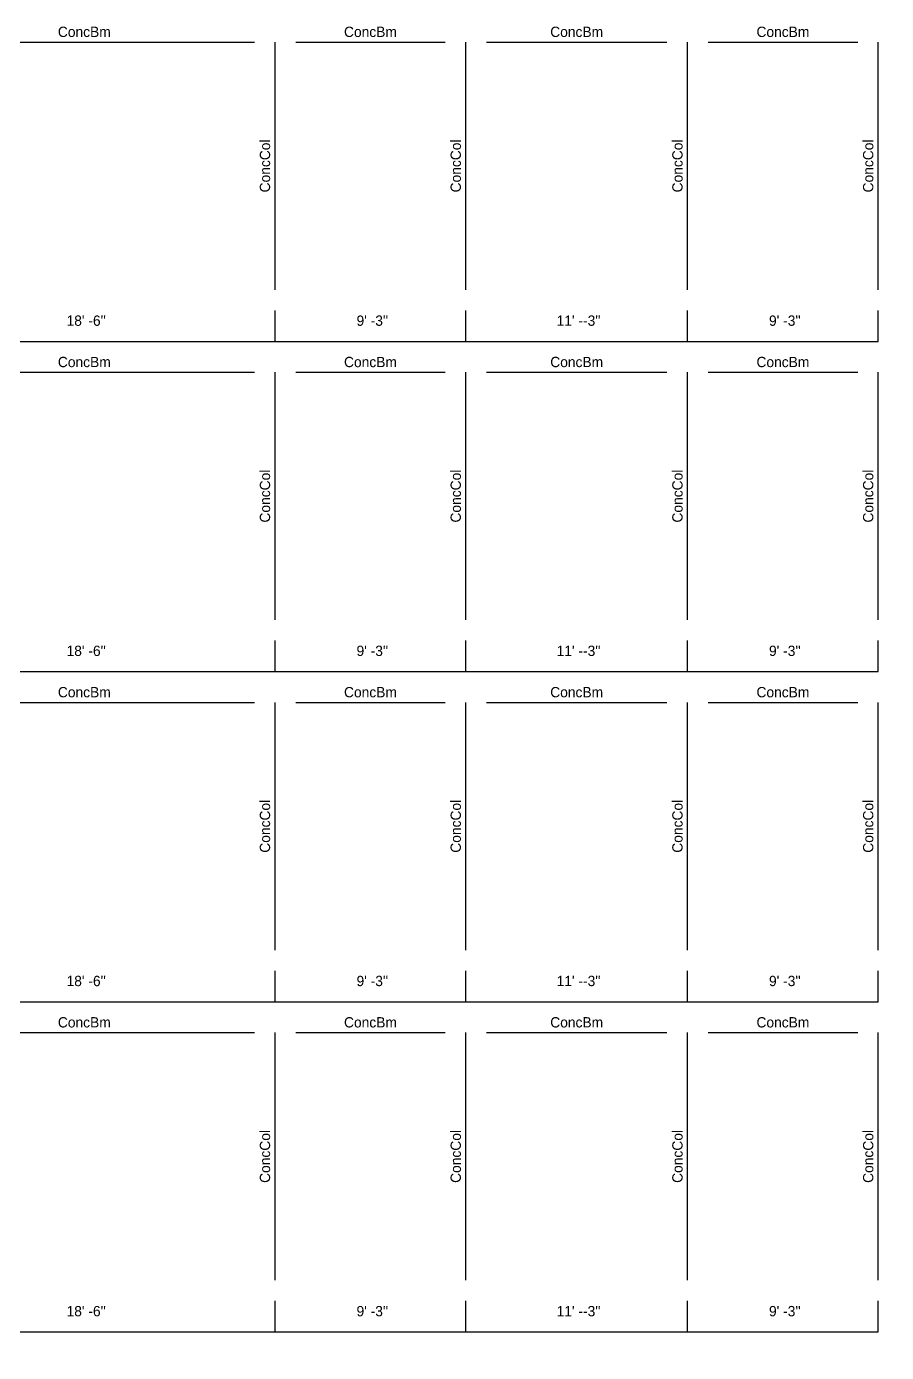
# Model space of a CAD drawing. Extents: x -38 to 2998, y -195 to 11529.
# Drawn here: x 1589 to 2090, y 1350 to 2121 of the extents above; entities that cross this region are included whole.
import ezdxf
from ezdxf.enums import TextEntityAlignment as Align

# ---------------------------------------------------------------- set-up
doc = ezdxf.new("R2010")
doc.units = 0
doc.header["$MEASUREMENT"] = 0
doc.layers.get('0').update_dxf_attribs({"linetype": 'CONTINUOUS'})
for name, color, linetype in [('CENTERLINES', 7, 'CONTINUOUS'), ('DIMENSIONS', 4, 'CONTINUOUS'), ('TEXT', 5, 'CONTINUOUS')]:
    doc.layers.add(name, color=color, linetype=linetype)
doc.dimstyles.get("Standard").update_dxf_attribs({"dimtxt": 0.18, "dimasz": 0.18, "dimexe": 0.18, "dimexo": 0.0625, "dimgap": 0.09, "dimtad": 0, "dimtih": 1, "dimtoh": 1, "dimdec": 4, "dimzin": 0, "dimtxsty": 'STANDARD', "dimcen": 0.09, "dimazin": 3, "dimtfac": 1, "dimtdec": 4, "dimtofl": 0, "dimtmove": 0, "dimatfit": 3, "dimtolj": 1, "dimtzin": 0})

# ---------------------------------------------------------------- blocks, each defined once
blk = doc.blocks.new('*D629')
at = {"color": 1, "linetype": 'BYBLOCK'}
for points in [[(1516.77, 1366.77), (1515.71, 1365.71), (1508.29, 1358.29), (1507.23, 1357.23)], [(1738.77, 1366.77), (1737.71, 1365.71), (1730.29, 1358.29), (1729.23, 1357.23)]]:
    blk.add_solid(points, dxfattribs=at)
at = {"layer": 'DIMENSIONS', "color": 9, "linetype": 'BYBLOCK'}
for p, q in [((1512, 1362), (1512, 1380)), ((1734, 1362), (1734, 1380))]:
    blk.add_line(p, q, dxfattribs=at)
at = {"layer": 'DIMENSIONS', "color": 0, "linetype": 'BYBLOCK'}
blk.add_line((1512, 1362), (1734, 1362), dxfattribs=at)
at = {"layer": 'DIMENSIONS', "color": 0, "linetype": 'BYBLOCK', "insert": (1623, 1374), "char_height": 6, "attachment_point": 5}
blk.add_mtext("\\A1; 18' -6''", dxfattribs=at)
blk = doc.blocks.new('*D630')
at = {"color": 1, "linetype": 'BYBLOCK'}
for points in [[(1738.77, 1366.77), (1737.71, 1365.71), (1730.29, 1358.29), (1729.23, 1357.23)], [(1849.77, 1366.77), (1848.71, 1365.71), (1841.29, 1358.29), (1840.23, 1357.23)]]:
    blk.add_solid(points, dxfattribs=at)
at = {"layer": 'DIMENSIONS', "color": 9, "linetype": 'BYBLOCK'}
for p, q in [((1734, 1362), (1734, 1380)), ((1845, 1362), (1845, 1380))]:
    blk.add_line(p, q, dxfattribs=at)
at = {"layer": 'DIMENSIONS', "color": 0, "linetype": 'BYBLOCK'}
blk.add_line((1734, 1362), (1845, 1362), dxfattribs=at)
at = {"layer": 'DIMENSIONS', "color": 0, "linetype": 'BYBLOCK', "insert": (1789.5, 1374), "char_height": 6, "attachment_point": 5}
blk.add_mtext("\\A1; 9' -3''", dxfattribs=at)
blk = doc.blocks.new('*D631')
at = {"color": 1, "linetype": 'BYBLOCK'}
for points in [[(1849.77, 1366.77), (1848.71, 1365.71), (1841.29, 1358.29), (1840.23, 1357.23)], [(1978.77, 1366.77), (1977.71, 1365.71), (1970.29, 1358.29), (1969.23, 1357.23)]]:
    blk.add_solid(points, dxfattribs=at)
at = {"layer": 'DIMENSIONS', "color": 9, "linetype": 'BYBLOCK'}
for p, q in [((1845, 1362), (1845, 1380)), ((1974, 1362), (1974, 1380))]:
    blk.add_line(p, q, dxfattribs=at)
at = {"layer": 'DIMENSIONS', "color": 0, "linetype": 'BYBLOCK'}
blk.add_line((1845, 1362), (1974, 1362), dxfattribs=at)
at = {"layer": 'DIMENSIONS', "color": 0, "linetype": 'BYBLOCK', "insert": (1909.5, 1374), "char_height": 6, "attachment_point": 5}
blk.add_mtext("\\A1; 11' --3''", dxfattribs=at)
blk = doc.blocks.new('*D632')
at = {"color": 1, "linetype": 'BYBLOCK'}
for points in [[(1978.77, 1366.77), (1977.71, 1365.71), (1970.29, 1358.29), (1969.23, 1357.23)], [(2089.77, 1366.77), (2088.71, 1365.71), (2081.29, 1358.29), (2080.23, 1357.23)]]:
    blk.add_solid(points, dxfattribs=at)
at = {"layer": 'DIMENSIONS', "color": 9, "linetype": 'BYBLOCK'}
for p, q in [((1974, 1362), (1974, 1380)), ((2085, 1362), (2085, 1380))]:
    blk.add_line(p, q, dxfattribs=at)
at = {"layer": 'DIMENSIONS', "color": 0, "linetype": 'BYBLOCK'}
blk.add_line((1974, 1362), (2085, 1362), dxfattribs=at)
at = {"layer": 'DIMENSIONS', "color": 0, "linetype": 'BYBLOCK', "insert": (2029.5, 1374), "char_height": 6, "attachment_point": 5}
blk.add_mtext("\\A1; 9' -3''", dxfattribs=at)
blk = doc.blocks.new('*D645')
at = {"color": 1, "linetype": 'BYBLOCK'}
for points in [[(1516.77, 1558.77), (1515.71, 1557.71), (1508.29, 1550.29), (1507.23, 1549.23)], [(1738.77, 1558.77), (1737.71, 1557.71), (1730.29, 1550.29), (1729.23, 1549.23)]]:
    blk.add_solid(points, dxfattribs=at)
at = {"layer": 'DIMENSIONS', "color": 9, "linetype": 'BYBLOCK'}
for p, q in [((1512, 1554), (1512, 1572)), ((1734, 1554), (1734, 1572))]:
    blk.add_line(p, q, dxfattribs=at)
at = {"layer": 'DIMENSIONS', "color": 0, "linetype": 'BYBLOCK'}
blk.add_line((1512, 1554), (1734, 1554), dxfattribs=at)
at = {"layer": 'DIMENSIONS', "color": 0, "linetype": 'BYBLOCK', "insert": (1623, 1566), "char_height": 6, "attachment_point": 5}
blk.add_mtext("\\A1; 18' -6''", dxfattribs=at)
blk = doc.blocks.new('*D646')
at = {"color": 1, "linetype": 'BYBLOCK'}
for points in [[(1738.77, 1558.77), (1737.71, 1557.71), (1730.29, 1550.29), (1729.23, 1549.23)], [(1849.77, 1558.77), (1848.71, 1557.71), (1841.29, 1550.29), (1840.23, 1549.23)]]:
    blk.add_solid(points, dxfattribs=at)
at = {"layer": 'DIMENSIONS', "color": 9, "linetype": 'BYBLOCK'}
for p, q in [((1734, 1554), (1734, 1572)), ((1845, 1554), (1845, 1572))]:
    blk.add_line(p, q, dxfattribs=at)
at = {"layer": 'DIMENSIONS', "color": 0, "linetype": 'BYBLOCK'}
blk.add_line((1734, 1554), (1845, 1554), dxfattribs=at)
at = {"layer": 'DIMENSIONS', "color": 0, "linetype": 'BYBLOCK', "insert": (1789.5, 1566), "char_height": 6, "attachment_point": 5}
blk.add_mtext("\\A1; 9' -3''", dxfattribs=at)
blk = doc.blocks.new('*D647')
at = {"color": 1, "linetype": 'BYBLOCK'}
for points in [[(1849.77, 1558.77), (1848.71, 1557.71), (1841.29, 1550.29), (1840.23, 1549.23)], [(1978.77, 1558.77), (1977.71, 1557.71), (1970.29, 1550.29), (1969.23, 1549.23)]]:
    blk.add_solid(points, dxfattribs=at)
at = {"layer": 'DIMENSIONS', "color": 9, "linetype": 'BYBLOCK'}
for p, q in [((1845, 1554), (1845, 1572)), ((1974, 1554), (1974, 1572))]:
    blk.add_line(p, q, dxfattribs=at)
at = {"layer": 'DIMENSIONS', "color": 0, "linetype": 'BYBLOCK'}
blk.add_line((1845, 1554), (1974, 1554), dxfattribs=at)
at = {"layer": 'DIMENSIONS', "color": 0, "linetype": 'BYBLOCK', "insert": (1909.5, 1566), "char_height": 6, "attachment_point": 5}
blk.add_mtext("\\A1; 11' --3''", dxfattribs=at)
blk = doc.blocks.new('*D648')
at = {"color": 1, "linetype": 'BYBLOCK'}
for points in [[(1978.77, 1558.77), (1977.71, 1557.71), (1970.29, 1550.29), (1969.23, 1549.23)], [(2089.77, 1558.77), (2088.71, 1557.71), (2081.29, 1550.29), (2080.23, 1549.23)]]:
    blk.add_solid(points, dxfattribs=at)
at = {"layer": 'DIMENSIONS', "color": 9, "linetype": 'BYBLOCK'}
for p, q in [((1974, 1554), (1974, 1572)), ((2085, 1554), (2085, 1572))]:
    blk.add_line(p, q, dxfattribs=at)
at = {"layer": 'DIMENSIONS', "color": 0, "linetype": 'BYBLOCK'}
blk.add_line((1974, 1554), (2085, 1554), dxfattribs=at)
at = {"layer": 'DIMENSIONS', "color": 0, "linetype": 'BYBLOCK', "insert": (2029.5, 1566), "char_height": 6, "attachment_point": 5}
blk.add_mtext("\\A1; 9' -3''", dxfattribs=at)
blk = doc.blocks.new('*D661')
at = {"color": 1, "linetype": 'BYBLOCK'}
for points in [[(1516.77, 1750.77), (1515.71, 1749.71), (1508.29, 1742.29), (1507.23, 1741.23)], [(1738.77, 1750.77), (1737.71, 1749.71), (1730.29, 1742.29), (1729.23, 1741.23)]]:
    blk.add_solid(points, dxfattribs=at)
at = {"layer": 'DIMENSIONS', "color": 9, "linetype": 'BYBLOCK'}
for p, q in [((1512, 1746), (1512, 1764)), ((1734, 1746), (1734, 1764))]:
    blk.add_line(p, q, dxfattribs=at)
at = {"layer": 'DIMENSIONS', "color": 0, "linetype": 'BYBLOCK'}
blk.add_line((1512, 1746), (1734, 1746), dxfattribs=at)
at = {"layer": 'DIMENSIONS', "color": 0, "linetype": 'BYBLOCK', "insert": (1623, 1758), "char_height": 6, "attachment_point": 5}
blk.add_mtext("\\A1; 18' -6''", dxfattribs=at)
blk = doc.blocks.new('*D662')
at = {"color": 1, "linetype": 'BYBLOCK'}
for points in [[(1738.77, 1750.77), (1737.71, 1749.71), (1730.29, 1742.29), (1729.23, 1741.23)], [(1849.77, 1750.77), (1848.71, 1749.71), (1841.29, 1742.29), (1840.23, 1741.23)]]:
    blk.add_solid(points, dxfattribs=at)
at = {"layer": 'DIMENSIONS', "color": 9, "linetype": 'BYBLOCK'}
for p, q in [((1734, 1746), (1734, 1764)), ((1845, 1746), (1845, 1764))]:
    blk.add_line(p, q, dxfattribs=at)
at = {"layer": 'DIMENSIONS', "color": 0, "linetype": 'BYBLOCK'}
blk.add_line((1734, 1746), (1845, 1746), dxfattribs=at)
at = {"layer": 'DIMENSIONS', "color": 0, "linetype": 'BYBLOCK', "insert": (1789.5, 1758), "char_height": 6, "attachment_point": 5}
blk.add_mtext("\\A1; 9' -3''", dxfattribs=at)
blk = doc.blocks.new('*D663')
at = {"color": 1, "linetype": 'BYBLOCK'}
for points in [[(1849.77, 1750.77), (1848.71, 1749.71), (1841.29, 1742.29), (1840.23, 1741.23)], [(1978.77, 1750.77), (1977.71, 1749.71), (1970.29, 1742.29), (1969.23, 1741.23)]]:
    blk.add_solid(points, dxfattribs=at)
at = {"layer": 'DIMENSIONS', "color": 9, "linetype": 'BYBLOCK'}
for p, q in [((1845, 1746), (1845, 1764)), ((1974, 1746), (1974, 1764))]:
    blk.add_line(p, q, dxfattribs=at)
at = {"layer": 'DIMENSIONS', "color": 0, "linetype": 'BYBLOCK'}
blk.add_line((1845, 1746), (1974, 1746), dxfattribs=at)
at = {"layer": 'DIMENSIONS', "color": 0, "linetype": 'BYBLOCK', "insert": (1909.5, 1758), "char_height": 6, "attachment_point": 5}
blk.add_mtext("\\A1; 11' --3''", dxfattribs=at)
blk = doc.blocks.new('*D664')
at = {"color": 1, "linetype": 'BYBLOCK'}
for points in [[(1978.77, 1750.77), (1977.71, 1749.71), (1970.29, 1742.29), (1969.23, 1741.23)], [(2089.77, 1750.77), (2088.71, 1749.71), (2081.29, 1742.29), (2080.23, 1741.23)]]:
    blk.add_solid(points, dxfattribs=at)
at = {"layer": 'DIMENSIONS', "color": 9, "linetype": 'BYBLOCK'}
for p, q in [((1974, 1746), (1974, 1764)), ((2085, 1746), (2085, 1764))]:
    blk.add_line(p, q, dxfattribs=at)
at = {"layer": 'DIMENSIONS', "color": 0, "linetype": 'BYBLOCK'}
blk.add_line((1974, 1746), (2085, 1746), dxfattribs=at)
at = {"layer": 'DIMENSIONS', "color": 0, "linetype": 'BYBLOCK', "insert": (2029.5, 1758), "char_height": 6, "attachment_point": 5}
blk.add_mtext("\\A1; 9' -3''", dxfattribs=at)
blk = doc.blocks.new('*D677')
at = {"color": 1, "linetype": 'BYBLOCK'}
for points in [[(1516.77, 1942.77), (1515.71, 1941.71), (1508.29, 1934.29), (1507.23, 1933.23)], [(1738.77, 1942.77), (1737.71, 1941.71), (1730.29, 1934.29), (1729.23, 1933.23)]]:
    blk.add_solid(points, dxfattribs=at)
at = {"layer": 'DIMENSIONS', "color": 9, "linetype": 'BYBLOCK'}
for p, q in [((1512, 1938), (1512, 1956)), ((1734, 1938), (1734, 1956))]:
    blk.add_line(p, q, dxfattribs=at)
at = {"layer": 'DIMENSIONS', "color": 0, "linetype": 'BYBLOCK'}
blk.add_line((1512, 1938), (1734, 1938), dxfattribs=at)
at = {"layer": 'DIMENSIONS', "color": 0, "linetype": 'BYBLOCK', "insert": (1623, 1950), "char_height": 6, "attachment_point": 5}
blk.add_mtext("\\A1; 18' -6''", dxfattribs=at)
blk = doc.blocks.new('*D678')
at = {"color": 1, "linetype": 'BYBLOCK'}
for points in [[(1738.77, 1942.77), (1737.71, 1941.71), (1730.29, 1934.29), (1729.23, 1933.23)], [(1849.77, 1942.77), (1848.71, 1941.71), (1841.29, 1934.29), (1840.23, 1933.23)]]:
    blk.add_solid(points, dxfattribs=at)
at = {"layer": 'DIMENSIONS', "color": 9, "linetype": 'BYBLOCK'}
for p, q in [((1734, 1938), (1734, 1956)), ((1845, 1938), (1845, 1956))]:
    blk.add_line(p, q, dxfattribs=at)
at = {"layer": 'DIMENSIONS', "color": 0, "linetype": 'BYBLOCK'}
blk.add_line((1734, 1938), (1845, 1938), dxfattribs=at)
at = {"layer": 'DIMENSIONS', "color": 0, "linetype": 'BYBLOCK', "insert": (1789.5, 1950), "char_height": 6, "attachment_point": 5}
blk.add_mtext("\\A1; 9' -3''", dxfattribs=at)
blk = doc.blocks.new('*D679')
at = {"color": 1, "linetype": 'BYBLOCK'}
for points in [[(1849.77, 1942.77), (1848.71, 1941.71), (1841.29, 1934.29), (1840.23, 1933.23)], [(1978.77, 1942.77), (1977.71, 1941.71), (1970.29, 1934.29), (1969.23, 1933.23)]]:
    blk.add_solid(points, dxfattribs=at)
at = {"layer": 'DIMENSIONS', "color": 9, "linetype": 'BYBLOCK'}
for p, q in [((1845, 1938), (1845, 1956)), ((1974, 1938), (1974, 1956))]:
    blk.add_line(p, q, dxfattribs=at)
at = {"layer": 'DIMENSIONS', "color": 0, "linetype": 'BYBLOCK'}
blk.add_line((1845, 1938), (1974, 1938), dxfattribs=at)
at = {"layer": 'DIMENSIONS', "color": 0, "linetype": 'BYBLOCK', "insert": (1909.5, 1950), "char_height": 6, "attachment_point": 5}
blk.add_mtext("\\A1; 11' --3''", dxfattribs=at)
blk = doc.blocks.new('*D680')
at = {"color": 1, "linetype": 'BYBLOCK'}
for points in [[(1978.77, 1942.77), (1977.71, 1941.71), (1970.29, 1934.29), (1969.23, 1933.23)], [(2089.77, 1942.77), (2088.71, 1941.71), (2081.29, 1934.29), (2080.23, 1933.23)]]:
    blk.add_solid(points, dxfattribs=at)
at = {"layer": 'DIMENSIONS', "color": 9, "linetype": 'BYBLOCK'}
for p, q in [((1974, 1938), (1974, 1956)), ((2085, 1938), (2085, 1956))]:
    blk.add_line(p, q, dxfattribs=at)
at = {"layer": 'DIMENSIONS', "color": 0, "linetype": 'BYBLOCK'}
blk.add_line((1974, 1938), (2085, 1938), dxfattribs=at)
at = {"layer": 'DIMENSIONS', "color": 0, "linetype": 'BYBLOCK', "insert": (2029.5, 1950), "char_height": 6, "attachment_point": 5}
blk.add_mtext("\\A1; 9' -3''", dxfattribs=at)

msp = doc.modelspace()

# ---------------------------------------------------------------- linework, layer by layer
at = {"layer": 'CENTERLINES', "color": 0, "linetype": 'CONTINUOUS'}
for p, q in [((1524, 2112), (1722, 2112)), ((1734, 1968), (1734, 2112)), ((1746, 2112), (1833, 2112)), ((1845, 1968), (1845, 2112)), ((1857, 2112), (1962, 2112)), ((1974, 1968), (1974, 2112)), ((1986, 2112), (2073, 2112)), ((2085, 1968), (2085, 2112)), ((1524, 1920), (1722, 1920)), ((1734, 1776), (1734, 1920)), ((1746, 1920), (1833, 1920)), ((1845, 1776), (1845, 1920)), ((1857, 1920), (1962, 1920)), ((1974, 1776), (1974, 1920)), ((1986, 1920), (2073, 1920)), ((2085, 1776), (2085, 1920)), ((1524, 1728), (1722, 1728)), ((1734, 1584), (1734, 1728)), ((1746, 1728), (1833, 1728)), ((1845, 1584), (1845, 1728)), ((1857, 1728), (1962, 1728)), ((1974, 1584), (1974, 1728)), ((1986, 1728), (2073, 1728)), ((2085, 1584), (2085, 1728)), ((1524, 1536), (1722, 1536)), ((1734, 1392), (1734, 1536)), ((1746, 1536), (1833, 1536)), ((1845, 1392), (1845, 1536)), ((1857, 1536), (1962, 1536)), ((1974, 1392), (1974, 1536)), ((1986, 1536), (2073, 1536)), ((2085, 1392), (2085, 1536))]:
    msp.add_line(p, q, dxfattribs=at)

# ---------------------------------------------------------------- texts
at = {"layer": 'TEXT', "color": 0}
for p in [(1623, 2118), (1789.5, 2118), (1909.5, 2118), (2029.5, 2118), (1623, 1926), (1789.5, 1926), (1909.5, 1926), (2029.5, 1926), (1623, 1734), (1789.5, 1734), (1909.5, 1734), (2029.5, 1734), (1623, 1542), (1789.5, 1542), (1909.5, 1542), (2029.5, 1542)]:
    msp.add_text('ConcBm', height=6, dxfattribs=at).set_placement(p, align=Align.MIDDLE)
for p in [(1728, 2040), (1839, 2040), (1968, 2040), (2079, 2040), (1728, 1848), (1839, 1848), (1968, 1848), (2079, 1848), (1728, 1656), (1839, 1656), (1968, 1656), (2079, 1656), (1728, 1464), (1839, 1464), (1968, 1464), (2079, 1464)]:
    msp.add_text('ConcCol', height=6, rotation=90, dxfattribs=at).set_placement(p, align=Align.MIDDLE)

# ---------------------------------------------------------------- dimensions: what is measured, and where the dimension line sits
at = {"layer": 'DIMENSIONS'}
for base, p1, p2, picture, middle in [((1734, 1938), (1512, 1926), (1734, 1926), '*D677', (1623, 1926)), ((1845, 1938), (1734, 1926), (1845, 1926), '*D678', (1789.5, 1926)), ((1974, 1938), (1845, 1926), (1974, 1926), '*D679', (1909.5, 1926)), ((2085, 1938), (1974, 1926), (2085, 1926), '*D680', (2029.5, 1926)), ((1734, 1746), (1512, 1734), (1734, 1734), '*D661', (1623, 1734)), ((1845, 1746), (1734, 1734), (1845, 1734), '*D662', (1789.5, 1734)), ((1974, 1746), (1845, 1734), (1974, 1734), '*D663', (1909.5, 1734)), ((2085, 1746), (1974, 1734), (2085, 1734), '*D664', (2029.5, 1734)), ((1734, 1554), (1512, 1542), (1734, 1542), '*D645', (1623, 1542)), ((1845, 1554), (1734, 1542), (1845, 1542), '*D646', (1789.5, 1542)), ((1974, 1554), (1845, 1542), (1974, 1542), '*D647', (1909.5, 1542)), ((2085, 1554), (1974, 1542), (2085, 1542), '*D648', (2029.5, 1542)), ((1734, 1362), (1512, 1350), (1734, 1350), '*D629', (1623, 1350)), ((1845, 1362), (1734, 1350), (1845, 1350), '*D630', (1789.5, 1350)), ((1974, 1362), (1845, 1350), (1974, 1350), '*D631', (1909.5, 1350)), ((2085, 1362), (1974, 1350), (2085, 1350), '*D632', (2029.5, 1350))]:
    dim = msp.add_linear_dim(base=base, p1=p1, p2=p2, dimstyle='STANDARD', dxfattribs=at)
    dim.commit()
    dim.dimension.update_dxf_attribs({"geometry": picture, "text_midpoint": middle})

doc.saveas('drawing.dxf')
